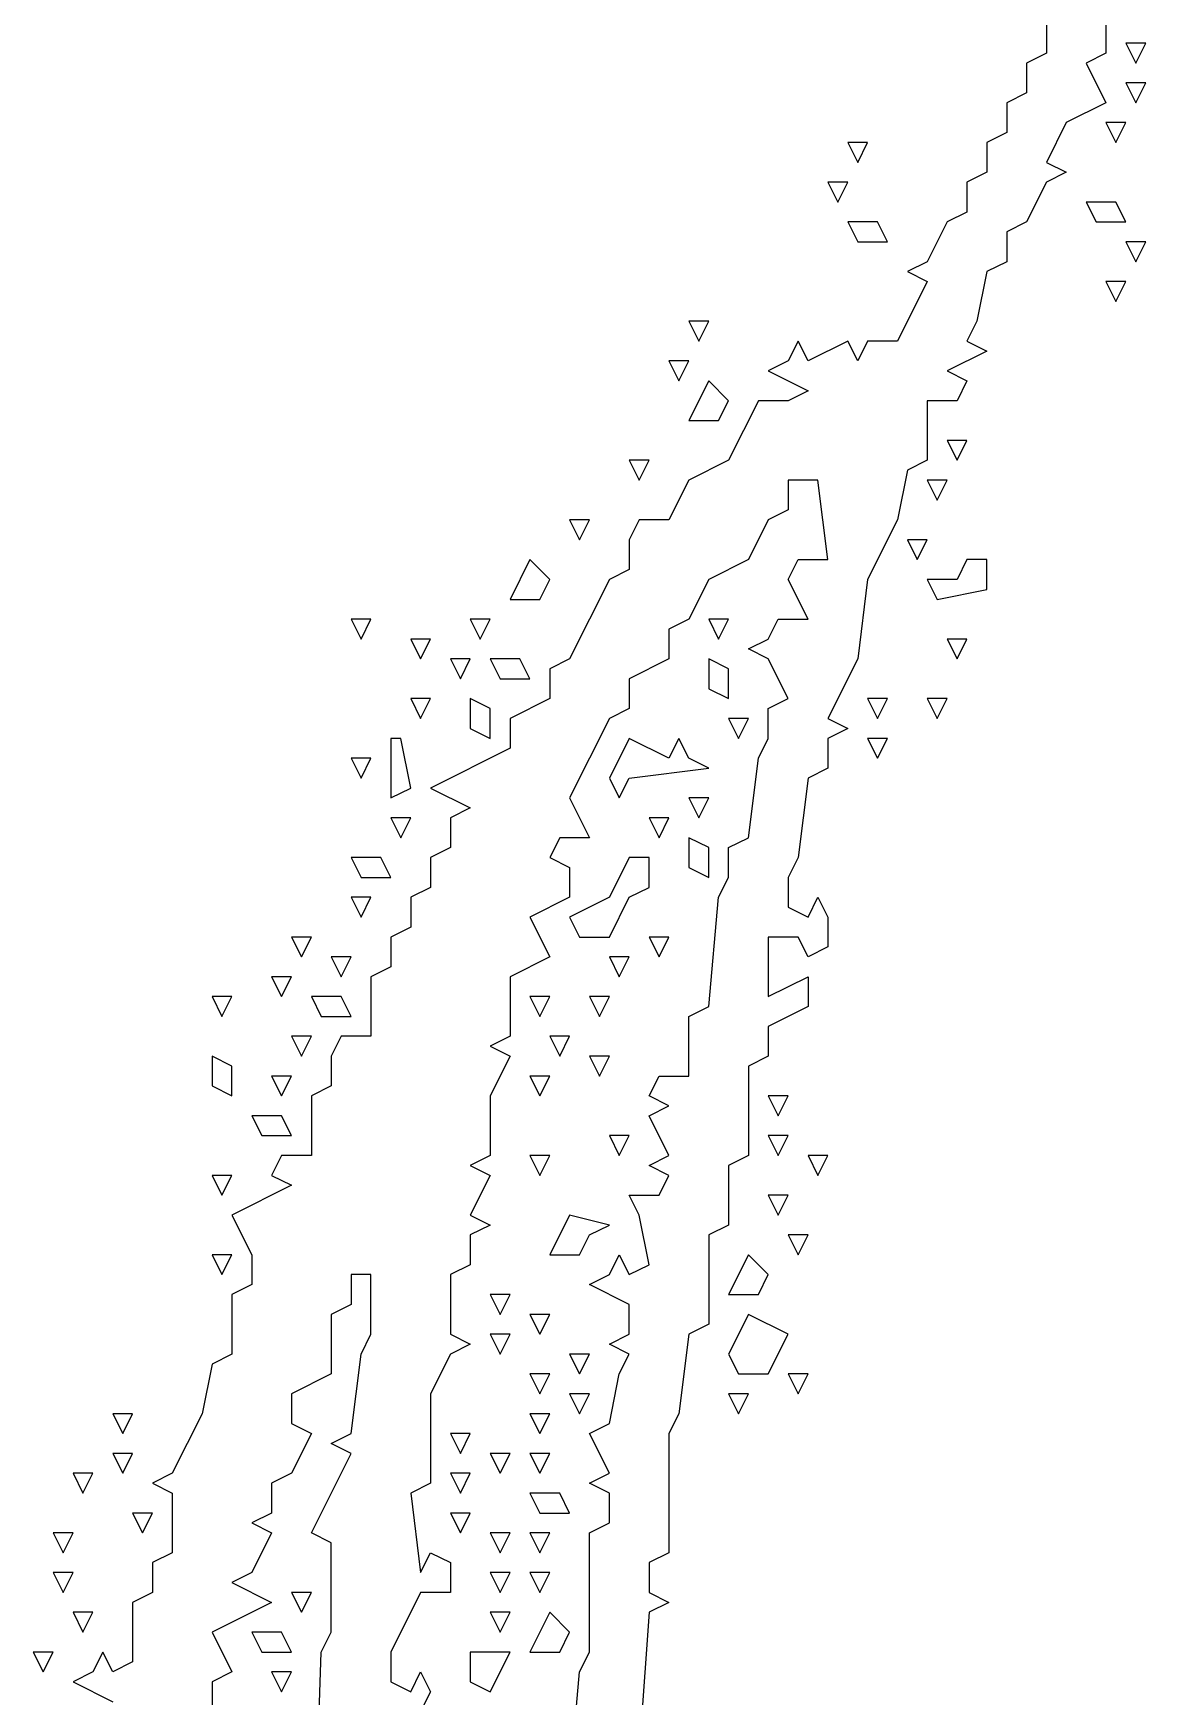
# Model space of a CAD drawing. Extents: x 2 to 124, y 0 to 170.
# Drawn here: x 18.43 to 27.45, y 69.83 to 83.31 of the extents above; entities that cross this region are included whole.
import ezdxf

# ---------------------------------------------------------------- set-up
doc = ezdxf.new("R2010")
doc.units = 0
doc.layers.add('Layer0', color=7, linetype='Continuous')

msp = doc.modelspace()

# ---------------------------------------------------------------- linework, layer by layer
at = {"layer": 'Layer0', "color": 5, "linetype": 'CONTINUOUS'}
for p, q in [((26.64299, 83.39015, 0.1), (26.64299, 83.14867, 0.1)), ((27.12595, 83.39015, 0.1), (27.12595, 83.14867, 0.1)), ((27.28693, 83.22917, 0.1), (27.36742, 83.06818, 0.1)), ((27.44792, 83.22917, 0.1), (27.28693, 83.22917, 0.1)), ((27.36742, 83.06818, 0.1), (27.44792, 83.22917, 0.1)), ((26.64299, 83.14867, 0.1), (26.48201, 83.06818, 0.1)), ((26.48201, 83.06818, 0.1), (26.48201, 82.8267, 0.1)), ((27.12595, 83.14867, 0.1), (26.96496, 83.06818, 0.1)), ((26.96496, 83.06818, 0.1), (27.12595, 82.74621, 0.1)), ((26.48201, 82.8267, 0.1), (26.32102, 82.74621, 0.1)), ((27.28693, 82.9072, 0.1), (27.36742, 82.74621, 0.1)), ((27.44792, 82.9072, 0.1), (27.28693, 82.9072, 0.1)), ((27.36742, 82.74621, 0.1), (27.44792, 82.9072, 0.1)), ((26.32102, 82.74621, 0.1), (26.32102, 82.50473, 0.1)), ((27.12595, 82.74621, 0.1), (26.80398, 82.58523, 0.1)), ((26.80398, 82.58523, 0.1), (26.64299, 82.26326, 0.1)), ((27.12595, 82.58523, 0.1), (27.20644, 82.42424, 0.1)), ((27.28693, 82.58523, 0.1), (27.12595, 82.58523, 0.1)), ((27.20644, 82.42424, 0.1), (27.28693, 82.58523, 0.1)), ((25.03314, 82.42424, 0.1), (25.11364, 82.26326, 0.1)), ((25.19413, 82.42424, 0.1), (25.03314, 82.42424, 0.1)), ((25.11364, 82.26326, 0.1), (25.19413, 82.42424, 0.1)), ((26.32102, 82.50473, 0.1), (26.16004, 82.42424, 0.1)), ((26.16004, 82.42424, 0.1), (26.16004, 82.18277, 0.1)), ((26.64299, 82.26326, 0.1), (26.80398, 82.18277, 0.1)), ((26.16004, 82.18277, 0.1), (25.99905, 82.10227, 0.1)), ((26.80398, 82.18277, 0.1), (26.64299, 82.10227, 0.1)), ((24.87216, 82.10227, 0.1), (24.95265, 81.94129, 0.1)), ((25.03314, 82.10227, 0.1), (24.87216, 82.10227, 0.1)), ((24.95265, 81.94129, 0.1), (25.03314, 82.10227, 0.1)), ((25.99905, 82.10227, 0.1), (25.99905, 81.8608, 0.1)), ((26.64299, 82.10227, 0.1), (26.48201, 81.7803, 0.1)), ((25.99905, 81.8608, 0.1), (25.83807, 81.7803, 0.1)), ((26.96496, 81.94129, 0.1), (27.04545, 81.7803, 0.1)), ((27.20644, 81.94129, 0.1), (26.96496, 81.94129, 0.1)), ((27.28693, 81.7803, 0.1), (27.20644, 81.94129, 0.1)), ((25.03314, 81.7803, 0.1), (25.11364, 81.61932, 0.1)), ((25.27462, 81.7803, 0.1), (25.03314, 81.7803, 0.1)), ((25.35511, 81.61932, 0.1), (25.27462, 81.7803, 0.1)), ((25.83807, 81.7803, 0.1), (25.67708, 81.45833, 0.1)), ((26.48201, 81.7803, 0.1), (26.32102, 81.69981, 0.1)), ((27.04545, 81.7803, 0.1), (27.28693, 81.7803, 0.1)), ((25.11364, 81.61932, 0.1), (25.35511, 81.61932, 0.1)), ((26.32102, 81.69981, 0.1), (26.32102, 81.45833, 0.1)), ((27.28693, 81.61932, 0.1), (27.36742, 81.45833, 0.1)), ((27.44792, 81.61932, 0.1), (27.28693, 81.61932, 0.1)), ((27.36742, 81.45833, 0.1), (27.44792, 81.61932, 0.1)), ((25.67708, 81.45833, 0.1), (25.5161, 81.37784, 0.1)), ((26.32102, 81.45833, 0.1), (26.16004, 81.37784, 0.1)), ((25.5161, 81.37784, 0.1), (25.67708, 81.29735, 0.1)), ((26.16004, 81.37784, 0.1), (26.07955, 80.97538, 0.1)), ((25.67708, 81.29735, 0.1), (25.43561, 80.81439, 0.1)), ((27.12595, 81.29735, 0.1), (27.20644, 81.13636, 0.1)), ((27.28693, 81.29735, 0.1), (27.12595, 81.29735, 0.1)), ((27.20644, 81.13636, 0.1), (27.28693, 81.29735, 0.1)), ((23.74527, 80.97538, 0.1), (23.82576, 80.81439, 0.1)), ((23.90625, 80.97538, 0.1), (23.74527, 80.97538, 0.1)), ((23.82576, 80.81439, 0.1), (23.90625, 80.97538, 0.1)), ((26.07955, 80.97538, 0.1), (25.99905, 80.81439, 0.1)), ((24.63068, 80.81439, 0.1), (24.55019, 80.65341, 0.1)), ((24.71117, 80.65341, 0.1), (24.63068, 80.81439, 0.1)), ((25.03314, 80.81439, 0.1), (24.71117, 80.65341, 0.1)), ((25.11364, 80.65341, 0.1), (25.03314, 80.81439, 0.1)), ((25.19413, 80.81439, 0.1), (25.11364, 80.65341, 0.1)), ((25.43561, 80.81439, 0.1), (25.19413, 80.81439, 0.1)), ((25.99905, 80.81439, 0.1), (26.16004, 80.7339, 0.1)), ((23.58428, 80.65341, 0.1), (23.66477, 80.49242, 0.1)), ((23.74527, 80.65341, 0.1), (23.58428, 80.65341, 0.1)), ((23.66477, 80.49242, 0.1), (23.74527, 80.65341, 0.1)), ((24.55019, 80.65341, 0.1), (24.3892, 80.57292, 0.1)), ((26.16004, 80.7339, 0.1), (25.83807, 80.57292, 0.1)), ((23.90625, 80.49242, 0.1), (23.74527, 80.17045, 0.1)), ((24.06723, 80.33144, 0.1), (23.90625, 80.49242, 0.1)), ((24.3892, 80.57292, 0.1), (24.71117, 80.41193, 0.1)), ((25.83807, 80.57292, 0.1), (25.99905, 80.49242, 0.1)), ((25.99905, 80.49242, 0.1), (25.91856, 80.33144, 0.1)), ((24.71117, 80.41193, 0.1), (24.55019, 80.33144, 0.1)), ((23.98674, 80.17045, 0.1), (24.06723, 80.33144, 0.1)), ((24.30871, 80.33144, 0.1), (24.06723, 79.84848, 0.1)), ((24.55019, 80.33144, 0.1), (24.30871, 80.33144, 0.1)), ((25.91856, 80.33144, 0.1), (25.67708, 80.33144, 0.1)), ((25.67708, 80.33144, 0.1), (25.67708, 79.84848, 0.1)), ((23.74527, 80.17045, 0.1), (23.98674, 80.17045, 0.1)), ((25.83807, 80.00947, 0.1), (25.91856, 79.84848, 0.1)), ((25.99905, 80.00947, 0.1), (25.83807, 80.00947, 0.1)), ((25.91856, 79.84848, 0.1), (25.99905, 80.00947, 0.1)), ((23.26231, 79.84848, 0.1), (23.3428, 79.6875, 0.1)), ((23.4233, 79.84848, 0.1), (23.26231, 79.84848, 0.1)), ((23.3428, 79.6875, 0.1), (23.4233, 79.84848, 0.1)), ((24.06723, 79.84848, 0.1), (23.74527, 79.6875, 0.1)), ((25.67708, 79.84848, 0.1), (25.5161, 79.76799, 0.1)), ((23.74527, 79.6875, 0.1), (23.58428, 79.36553, 0.1)), ((24.55019, 79.6875, 0.1), (24.55019, 79.44602, 0.1)), ((24.79167, 79.6875, 0.1), (24.55019, 79.6875, 0.1)), ((24.87216, 79.04356, 0.1), (24.79167, 79.6875, 0.1)), ((25.5161, 79.76799, 0.1), (25.43561, 79.36553, 0.1)), ((25.67708, 79.6875, 0.1), (25.75758, 79.52652, 0.1)), ((25.83807, 79.6875, 0.1), (25.67708, 79.6875, 0.1)), ((25.75758, 79.52652, 0.1), (25.83807, 79.6875, 0.1)), ((24.55019, 79.44602, 0.1), (24.3892, 79.36553, 0.1)), ((22.77936, 79.36553, 0.1), (22.85985, 79.20455, 0.1)), ((22.94034, 79.36553, 0.1), (22.77936, 79.36553, 0.1)), ((22.85985, 79.20455, 0.1), (22.94034, 79.36553, 0.1)), ((23.3428, 79.36553, 0.1), (23.26231, 79.20455, 0.1)), ((23.58428, 79.36553, 0.1), (23.3428, 79.36553, 0.1)), ((24.3892, 79.36553, 0.1), (24.22822, 79.04356, 0.1)), ((25.43561, 79.36553, 0.1), (25.19413, 78.88258, 0.1)), ((23.26231, 79.20455, 0.1), (23.26231, 78.96307, 0.1)), ((25.5161, 79.20455, 0.1), (25.59659, 79.04356, 0.1)), ((25.67708, 79.20455, 0.1), (25.5161, 79.20455, 0.1)), ((25.59659, 79.04356, 0.1), (25.67708, 79.20455, 0.1)), ((22.45739, 79.04356, 0.1), (22.2964, 78.72159, 0.1)), ((22.61837, 78.88258, 0.1), (22.45739, 79.04356, 0.1)), ((24.22822, 79.04356, 0.1), (23.90625, 78.88258, 0.1)), ((24.55019, 78.88258, 0.1), (24.63068, 79.04356, 0.1)), ((24.63068, 79.04356, 0.1), (24.87216, 79.04356, 0.1)), ((25.99905, 79.04356, 0.1), (25.91856, 78.88258, 0.1)), ((26.16004, 79.04356, 0.1), (25.99905, 79.04356, 0.1)), ((26.16004, 78.80208, 0.1), (26.16004, 79.04356, 0.1)), ((22.53788, 78.72159, 0.1), (22.61837, 78.88258, 0.1)), ((23.10133, 78.88258, 0.1), (22.77936, 78.23864, 0.1)), ((23.26231, 78.96307, 0.1), (23.10133, 78.88258, 0.1)), ((23.90625, 78.88258, 0.1), (23.74527, 78.56061, 0.1)), ((24.71117, 78.56061, 0.1), (24.55019, 78.88258, 0.1)), ((25.19413, 78.88258, 0.1), (25.11364, 78.23864, 0.1)), ((25.91856, 78.88258, 0.1), (25.67708, 78.88258, 0.1)), ((25.67708, 78.88258, 0.1), (25.75758, 78.72159, 0.1)), ((25.75758, 78.72159, 0.1), (26.16004, 78.80208, 0.1)), ((22.2964, 78.72159, 0.1), (22.53788, 78.72159, 0.1)), ((21.00852, 78.56061, 0.1), (21.08902, 78.39962, 0.1)), ((21.16951, 78.56061, 0.1), (21.00852, 78.56061, 0.1)), ((21.08902, 78.39962, 0.1), (21.16951, 78.56061, 0.1)), ((21.97443, 78.56061, 0.1), (22.05492, 78.39962, 0.1)), ((22.13542, 78.56061, 0.1), (21.97443, 78.56061, 0.1)), ((22.05492, 78.39962, 0.1), (22.13542, 78.56061, 0.1)), ((23.74527, 78.56061, 0.1), (23.58428, 78.48011, 0.1)), ((23.58428, 78.48011, 0.1), (23.58428, 78.23864, 0.1)), ((23.90625, 78.56061, 0.1), (23.98674, 78.39962, 0.1)), ((24.06723, 78.56061, 0.1), (23.90625, 78.56061, 0.1)), ((23.98674, 78.39962, 0.1), (24.06723, 78.56061, 0.1)), ((24.3892, 78.39962, 0.1), (24.4697, 78.56061, 0.1)), ((24.4697, 78.56061, 0.1), (24.71117, 78.56061, 0.1)), ((21.49148, 78.39962, 0.1), (21.57197, 78.23864, 0.1)), ((21.65246, 78.39962, 0.1), (21.49148, 78.39962, 0.1)), ((21.57197, 78.23864, 0.1), (21.65246, 78.39962, 0.1)), ((24.22822, 78.31913, 0.1), (24.3892, 78.39962, 0.1)), ((25.83807, 78.39962, 0.1), (25.91856, 78.23864, 0.1)), ((25.99905, 78.39962, 0.1), (25.83807, 78.39962, 0.1)), ((25.91856, 78.23864, 0.1), (25.99905, 78.39962, 0.1)), ((21.81345, 78.23864, 0.1), (21.89394, 78.07765, 0.1)), ((21.97443, 78.23864, 0.1), (21.81345, 78.23864, 0.1)), ((21.89394, 78.07765, 0.1), (21.97443, 78.23864, 0.1)), ((22.13542, 78.23864, 0.1), (22.21591, 78.07765, 0.1)), ((22.37689, 78.23864, 0.1), (22.13542, 78.23864, 0.1)), ((22.45739, 78.07765, 0.1), (22.37689, 78.23864, 0.1)), ((22.77936, 78.23864, 0.1), (22.61837, 78.15814, 0.1)), ((23.58428, 78.23864, 0.1), (23.26231, 78.07765, 0.1)), ((23.90625, 78.23864, 0.1), (23.90625, 77.99716, 0.1)), ((24.06723, 78.15814, 0.1), (23.90625, 78.23864, 0.1)), ((24.3892, 78.23864, 0.1), (24.22822, 78.31913, 0.1)), ((24.55019, 77.91667, 0.1), (24.3892, 78.23864, 0.1)), ((25.11364, 78.23864, 0.1), (24.87216, 77.75568, 0.1)), ((22.21591, 78.07765, 0.1), (22.45739, 78.07765, 0.1)), ((22.61837, 78.15814, 0.1), (22.61837, 77.91667, 0.1)), ((23.26231, 78.07765, 0.1), (23.26231, 77.83617, 0.1)), ((24.06723, 77.91667, 0.1), (24.06723, 78.15814, 0.1)), ((23.90625, 77.99716, 0.1), (24.06723, 77.91667, 0.1)), ((21.49148, 77.91667, 0.1), (21.57197, 77.75568, 0.1)), ((21.65246, 77.91667, 0.1), (21.49148, 77.91667, 0.1)), ((21.57197, 77.75568, 0.1), (21.65246, 77.91667, 0.1)), ((21.97443, 77.91667, 0.1), (21.97443, 77.67519, 0.1)), ((22.13542, 77.83617, 0.1), (21.97443, 77.91667, 0.1)), ((22.13542, 77.5947, 0.1), (22.13542, 77.83617, 0.1)), ((22.61837, 77.91667, 0.1), (22.2964, 77.75568, 0.1)), ((23.26231, 77.83617, 0.1), (23.10133, 77.75568, 0.1)), ((24.3892, 77.83617, 0.1), (24.55019, 77.91667, 0.1)), ((24.3892, 77.5947, 0.1), (24.3892, 77.83617, 0.1)), ((25.19413, 77.91667, 0.1), (25.27462, 77.75568, 0.1)), ((25.35511, 77.91667, 0.1), (25.19413, 77.91667, 0.1)), ((25.27462, 77.75568, 0.1), (25.35511, 77.91667, 0.1)), ((25.67708, 77.91667, 0.1), (25.75758, 77.75568, 0.1)), ((25.83807, 77.91667, 0.1), (25.67708, 77.91667, 0.1)), ((25.75758, 77.75568, 0.1), (25.83807, 77.91667, 0.1)), ((21.97443, 77.67519, 0.1), (22.13542, 77.5947, 0.1)), ((22.2964, 77.75568, 0.1), (22.2964, 77.5142, 0.1)), ((23.10133, 77.75568, 0.1), (22.77936, 77.11174, 0.1)), ((24.06723, 77.75568, 0.1), (24.14773, 77.5947, 0.1)), ((24.22822, 77.75568, 0.1), (24.06723, 77.75568, 0.1)), ((24.14773, 77.5947, 0.1), (24.22822, 77.75568, 0.1)), ((24.87216, 77.75568, 0.1), (25.03314, 77.67519, 0.1)), ((25.03314, 77.67519, 0.1), (24.87216, 77.5947, 0.1)), ((21.33049, 77.5947, 0.1), (21.33049, 77.11174, 0.1)), ((21.41098, 77.5947, 0.1), (21.33049, 77.5947, 0.1)), ((21.49148, 77.19223, 0.1), (21.41098, 77.5947, 0.1)), ((23.26231, 77.5947, 0.1), (23.10133, 77.27273, 0.1)), ((23.58428, 77.43371, 0.1), (23.26231, 77.5947, 0.1)), ((23.66477, 77.5947, 0.1), (23.58428, 77.43371, 0.1)), ((23.74527, 77.43371, 0.1), (23.66477, 77.5947, 0.1)), ((24.30871, 77.43371, 0.1), (24.3892, 77.5947, 0.1)), ((24.87216, 77.5947, 0.1), (24.87216, 77.35322, 0.1)), ((25.19413, 77.5947, 0.1), (25.27462, 77.43371, 0.1)), ((25.35511, 77.5947, 0.1), (25.19413, 77.5947, 0.1)), ((25.27462, 77.43371, 0.1), (25.35511, 77.5947, 0.1)), ((21.00852, 77.43371, 0.1), (21.08902, 77.27273, 0.1)), ((21.16951, 77.43371, 0.1), (21.00852, 77.43371, 0.1)), ((21.08902, 77.27273, 0.1), (21.16951, 77.43371, 0.1)), ((22.2964, 77.5142, 0.1), (21.65246, 77.19223, 0.1)), ((23.90625, 77.35322, 0.1), (23.74527, 77.43371, 0.1)), ((24.22822, 76.78977, 0.1), (24.30871, 77.43371, 0.1)), ((23.10133, 77.27273, 0.1), (23.18182, 77.11174, 0.1)), ((23.18182, 77.11174, 0.1), (23.26231, 77.27273, 0.1)), ((23.26231, 77.27273, 0.1), (23.90625, 77.35322, 0.1)), ((24.71117, 77.27273, 0.1), (24.63068, 76.62879, 0.1)), ((24.87216, 77.35322, 0.1), (24.71117, 77.27273, 0.1)), ((21.33049, 77.11174, 0.1), (21.49148, 77.19223, 0.1)), ((21.65246, 77.19223, 0.1), (21.97443, 77.03125, 0.1)), ((21.97443, 77.03125, 0.1), (21.81345, 76.95076, 0.1)), ((22.77936, 77.11174, 0.1), (22.94034, 76.78977, 0.1)), ((23.74527, 77.11174, 0.1), (23.82576, 76.95076, 0.1)), ((23.90625, 77.11174, 0.1), (23.74527, 77.11174, 0.1)), ((23.82576, 76.95076, 0.1), (23.90625, 77.11174, 0.1)), ((21.33049, 76.95076, 0.1), (21.41098, 76.78977, 0.1)), ((21.49148, 76.95076, 0.1), (21.33049, 76.95076, 0.1)), ((21.41098, 76.78977, 0.1), (21.49148, 76.95076, 0.1)), ((21.81345, 76.95076, 0.1), (21.81345, 76.70928, 0.1)), ((23.4233, 76.95076, 0.1), (23.50379, 76.78977, 0.1)), ((23.58428, 76.95076, 0.1), (23.4233, 76.95076, 0.1)), ((23.50379, 76.78977, 0.1), (23.58428, 76.95076, 0.1)), ((22.69886, 76.78977, 0.1), (22.61837, 76.62879, 0.1)), ((22.94034, 76.78977, 0.1), (22.69886, 76.78977, 0.1)), ((23.74527, 76.78977, 0.1), (23.74527, 76.5483, 0.1)), ((23.90625, 76.70928, 0.1), (23.74527, 76.78977, 0.1)), ((24.06723, 76.70928, 0.1), (24.22822, 76.78977, 0.1)), ((21.00852, 76.62879, 0.1), (21.08902, 76.4678, 0.1)), ((21.25, 76.62879, 0.1), (21.00852, 76.62879, 0.1)), ((21.33049, 76.4678, 0.1), (21.25, 76.62879, 0.1)), ((21.81345, 76.70928, 0.1), (21.65246, 76.62879, 0.1)), ((21.65246, 76.62879, 0.1), (21.65246, 76.38731, 0.1)), ((22.61837, 76.62879, 0.1), (22.77936, 76.5483, 0.1)), ((23.26231, 76.62879, 0.1), (23.10133, 76.30682, 0.1)), ((23.4233, 76.62879, 0.1), (23.26231, 76.62879, 0.1)), ((23.4233, 76.38731, 0.1), (23.4233, 76.62879, 0.1)), ((23.90625, 76.4678, 0.1), (23.90625, 76.70928, 0.1)), ((24.06723, 76.4678, 0.1), (24.06723, 76.70928, 0.1)), ((24.63068, 76.62879, 0.1), (24.55019, 76.4678, 0.1)), ((21.08902, 76.4678, 0.1), (21.33049, 76.4678, 0.1)), ((22.77936, 76.5483, 0.1), (22.77936, 76.30682, 0.1)), ((23.74527, 76.5483, 0.1), (23.90625, 76.4678, 0.1)), ((23.98674, 76.30682, 0.1), (24.06723, 76.4678, 0.1)), ((24.55019, 76.4678, 0.1), (24.55019, 76.22633, 0.1)), ((21.65246, 76.38731, 0.1), (21.49148, 76.30682, 0.1)), ((23.26231, 76.30682, 0.1), (23.4233, 76.38731, 0.1)), ((21.00852, 76.30682, 0.1), (21.08902, 76.14583, 0.1)), ((21.16951, 76.30682, 0.1), (21.00852, 76.30682, 0.1)), ((21.08902, 76.14583, 0.1), (21.16951, 76.30682, 0.1)), ((21.49148, 76.30682, 0.1), (21.49148, 76.06534, 0.1)), ((22.77936, 76.30682, 0.1), (22.45739, 76.14583, 0.1)), ((23.10133, 76.30682, 0.1), (22.77936, 76.14583, 0.1)), ((23.10133, 75.98485, 0.1), (23.26231, 76.30682, 0.1)), ((23.90625, 75.4214, 0.1), (23.98674, 76.30682, 0.1)), ((24.55019, 76.22633, 0.1), (24.71117, 76.14583, 0.1)), ((24.71117, 76.14583, 0.1), (24.79167, 76.30682, 0.1)), ((24.79167, 76.30682, 0.1), (24.87216, 76.14583, 0.1)), ((21.49148, 76.06534, 0.1), (21.33049, 75.98485, 0.1)), ((22.45739, 76.14583, 0.1), (22.61837, 75.82386, 0.1)), ((22.77936, 76.14583, 0.1), (22.85985, 75.98485, 0.1)), ((24.87216, 76.14583, 0.1), (24.87216, 75.90436, 0.1)), ((20.52557, 75.98485, 0.1), (20.60606, 75.82386, 0.1)), ((20.68655, 75.98485, 0.1), (20.52557, 75.98485, 0.1)), ((20.60606, 75.82386, 0.1), (20.68655, 75.98485, 0.1)), ((21.33049, 75.98485, 0.1), (21.33049, 75.74337, 0.1)), ((22.85985, 75.98485, 0.1), (23.10133, 75.98485, 0.1)), ((23.4233, 75.98485, 0.1), (23.50379, 75.82386, 0.1)), ((23.58428, 75.98485, 0.1), (23.4233, 75.98485, 0.1)), ((23.50379, 75.82386, 0.1), (23.58428, 75.98485, 0.1)), ((24.63068, 75.98485, 0.1), (24.3892, 75.98485, 0.1)), ((24.3892, 75.98485, 0.1), (24.3892, 75.50189, 0.1)), ((24.71117, 75.82386, 0.1), (24.63068, 75.98485, 0.1)), ((20.84754, 75.82386, 0.1), (20.92803, 75.66288, 0.1)), ((21.00852, 75.82386, 0.1), (20.84754, 75.82386, 0.1)), ((20.92803, 75.66288, 0.1), (21.00852, 75.82386, 0.1)), ((22.61837, 75.82386, 0.1), (22.2964, 75.66288, 0.1)), ((23.10133, 75.82386, 0.1), (23.18182, 75.66288, 0.1)), ((23.26231, 75.82386, 0.1), (23.10133, 75.82386, 0.1)), ((23.18182, 75.66288, 0.1), (23.26231, 75.82386, 0.1)), ((24.87216, 75.90436, 0.1), (24.71117, 75.82386, 0.1)), ((20.36458, 75.66288, 0.1), (20.44508, 75.50189, 0.1)), ((20.52557, 75.66288, 0.1), (20.36458, 75.66288, 0.1)), ((20.44508, 75.50189, 0.1), (20.52557, 75.66288, 0.1)), ((21.33049, 75.74337, 0.1), (21.16951, 75.66288, 0.1)), ((21.16951, 75.66288, 0.1), (21.16951, 75.17992, 0.1)), ((22.2964, 75.66288, 0.1), (22.2964, 75.17992, 0.1)), ((24.3892, 75.50189, 0.1), (24.71117, 75.66288, 0.1)), ((24.71117, 75.66288, 0.1), (24.71117, 75.4214, 0.1)), ((19.88163, 75.50189, 0.1), (19.96212, 75.34091, 0.1)), ((20.04261, 75.50189, 0.1), (19.88163, 75.50189, 0.1)), ((19.96212, 75.34091, 0.1), (20.04261, 75.50189, 0.1)), ((20.68655, 75.50189, 0.1), (20.76705, 75.34091, 0.1)), ((20.92803, 75.50189, 0.1), (20.68655, 75.50189, 0.1)), ((21.00852, 75.34091, 0.1), (20.92803, 75.50189, 0.1)), ((22.45739, 75.50189, 0.1), (22.53788, 75.34091, 0.1)), ((22.61837, 75.50189, 0.1), (22.45739, 75.50189, 0.1)), ((22.53788, 75.34091, 0.1), (22.61837, 75.50189, 0.1)), ((22.94034, 75.50189, 0.1), (23.02083, 75.34091, 0.1)), ((23.10133, 75.50189, 0.1), (22.94034, 75.50189, 0.1)), ((23.02083, 75.34091, 0.1), (23.10133, 75.50189, 0.1)), ((23.74527, 75.34091, 0.1), (23.90625, 75.4214, 0.1)), ((24.71117, 75.4214, 0.1), (24.3892, 75.26042, 0.1)), ((20.76705, 75.34091, 0.1), (21.00852, 75.34091, 0.1)), ((23.74527, 74.85795, 0.1), (23.74527, 75.34091, 0.1)), ((24.3892, 75.26042, 0.1), (24.3892, 75.01894, 0.1)), ((20.52557, 75.17992, 0.1), (20.60606, 75.01894, 0.1)), ((20.68655, 75.17992, 0.1), (20.52557, 75.17992, 0.1)), ((20.60606, 75.01894, 0.1), (20.68655, 75.17992, 0.1)), ((20.92803, 75.17992, 0.1), (20.84754, 75.01894, 0.1)), ((21.16951, 75.17992, 0.1), (20.92803, 75.17992, 0.1)), ((22.2964, 75.17992, 0.1), (22.13542, 75.09943, 0.1)), ((22.13542, 75.09943, 0.1), (22.2964, 75.01894, 0.1)), ((22.61837, 75.17992, 0.1), (22.69886, 75.01894, 0.1)), ((22.77936, 75.17992, 0.1), (22.61837, 75.17992, 0.1)), ((22.69886, 75.01894, 0.1), (22.77936, 75.17992, 0.1)), ((19.88163, 75.01894, 0.1), (19.88163, 74.77746, 0.1)), ((20.04261, 74.93845, 0.1), (19.88163, 75.01894, 0.1)), ((20.84754, 75.01894, 0.1), (20.84754, 74.77746, 0.1)), ((22.2964, 75.01894, 0.1), (22.13542, 74.69697, 0.1)), ((22.94034, 75.01894, 0.1), (23.02083, 74.85795, 0.1)), ((23.10133, 75.01894, 0.1), (22.94034, 75.01894, 0.1)), ((23.02083, 74.85795, 0.1), (23.10133, 75.01894, 0.1)), ((24.3892, 75.01894, 0.1), (24.22822, 74.93845, 0.1)), ((20.04261, 74.69697, 0.1), (20.04261, 74.93845, 0.1)), ((20.36458, 74.85795, 0.1), (20.44508, 74.69697, 0.1)), ((20.52557, 74.85795, 0.1), (20.36458, 74.85795, 0.1)), ((20.44508, 74.69697, 0.1), (20.52557, 74.85795, 0.1)), ((22.45739, 74.85795, 0.1), (22.53788, 74.69697, 0.1)), ((22.61837, 74.85795, 0.1), (22.45739, 74.85795, 0.1)), ((22.53788, 74.69697, 0.1), (22.61837, 74.85795, 0.1)), ((23.4233, 74.69697, 0.1), (23.50379, 74.85795, 0.1)), ((23.50379, 74.85795, 0.1), (23.74527, 74.85795, 0.1)), ((24.22822, 74.93845, 0.1), (24.22822, 74.21402, 0.1)), ((19.88163, 74.77746, 0.1), (20.04261, 74.69697, 0.1)), ((20.84754, 74.77746, 0.1), (20.68655, 74.69697, 0.1)), ((20.68655, 74.69697, 0.1), (20.68655, 74.21402, 0.1)), ((22.13542, 74.69697, 0.1), (22.13542, 74.21402, 0.1)), ((23.58428, 74.61648, 0.1), (23.4233, 74.69697, 0.1)), ((24.3892, 74.69697, 0.1), (24.4697, 74.53598, 0.1)), ((24.55019, 74.69697, 0.1), (24.3892, 74.69697, 0.1)), ((24.4697, 74.53598, 0.1), (24.55019, 74.69697, 0.1)), ((23.4233, 74.53598, 0.1), (23.58428, 74.61648, 0.1)), ((20.2036, 74.53598, 0.1), (20.28409, 74.375, 0.1)), ((20.44508, 74.53598, 0.1), (20.2036, 74.53598, 0.1)), ((20.52557, 74.375, 0.1), (20.44508, 74.53598, 0.1)), ((23.58428, 74.21402, 0.1), (23.4233, 74.53598, 0.1)), ((20.28409, 74.375, 0.1), (20.52557, 74.375, 0.1)), ((23.10133, 74.375, 0.1), (23.18182, 74.21402, 0.1)), ((23.26231, 74.375, 0.1), (23.10133, 74.375, 0.1)), ((23.18182, 74.21402, 0.1), (23.26231, 74.375, 0.1)), ((24.3892, 74.375, 0.1), (24.4697, 74.21402, 0.1)), ((24.55019, 74.375, 0.1), (24.3892, 74.375, 0.1)), ((24.4697, 74.21402, 0.1), (24.55019, 74.375, 0.1)), ((20.44508, 74.21402, 0.1), (20.36458, 74.05303, 0.1)), ((20.68655, 74.21402, 0.1), (20.44508, 74.21402, 0.1)), ((22.13542, 74.21402, 0.1), (21.97443, 74.13352, 0.1)), ((22.45739, 74.21402, 0.1), (22.53788, 74.05303, 0.1)), ((22.61837, 74.21402, 0.1), (22.45739, 74.21402, 0.1)), ((22.53788, 74.05303, 0.1), (22.61837, 74.21402, 0.1)), ((23.4233, 74.13352, 0.1), (23.58428, 74.21402, 0.1)), ((24.22822, 74.21402, 0.1), (24.06723, 74.13352, 0.1)), ((24.71117, 74.21402, 0.1), (24.79167, 74.05303, 0.1)), ((24.87216, 74.21402, 0.1), (24.71117, 74.21402, 0.1)), ((24.79167, 74.05303, 0.1), (24.87216, 74.21402, 0.1)), ((19.88163, 74.05303, 0.1), (19.96212, 73.89205, 0.1)), ((20.04261, 74.05303, 0.1), (19.88163, 74.05303, 0.1)), ((19.96212, 73.89205, 0.1), (20.04261, 74.05303, 0.1)), ((20.36458, 74.05303, 0.1), (20.52557, 73.97254, 0.1)), ((21.97443, 74.13352, 0.1), (22.13542, 74.05303, 0.1)), ((22.13542, 74.05303, 0.1), (21.97443, 73.73106, 0.1)), ((23.58428, 74.05303, 0.1), (23.4233, 74.13352, 0.1)), ((23.50379, 73.89205, 0.1), (23.58428, 74.05303, 0.1)), ((24.06723, 74.13352, 0.1), (24.06723, 73.65057, 0.1)), ((20.52557, 73.97254, 0.1), (20.04261, 73.73106, 0.1)), ((23.3428, 73.73106, 0.1), (23.26231, 73.89205, 0.1)), ((23.26231, 73.89205, 0.1), (23.50379, 73.89205, 0.1)), ((24.3892, 73.89205, 0.1), (24.4697, 73.73106, 0.1)), ((24.55019, 73.89205, 0.1), (24.3892, 73.89205, 0.1)), ((24.4697, 73.73106, 0.1), (24.55019, 73.89205, 0.1)), ((20.04261, 73.73106, 0.1), (20.2036, 73.40909, 0.1)), ((21.97443, 73.73106, 0.1), (22.13542, 73.65057, 0.1)), ((22.13542, 73.65057, 0.1), (21.97443, 73.57008, 0.1)), ((22.77936, 73.73106, 0.1), (22.61837, 73.40909, 0.1)), ((23.10133, 73.65057, 0.1), (22.77936, 73.73106, 0.1)), ((22.94034, 73.57008, 0.1), (23.10133, 73.65057, 0.1)), ((23.4233, 73.3286, 0.1), (23.3428, 73.73106, 0.1)), ((24.06723, 73.65057, 0.1), (23.90625, 73.57008, 0.1)), ((21.97443, 73.57008, 0.1), (21.97443, 73.3286, 0.1)), ((22.85985, 73.40909, 0.1), (22.94034, 73.57008, 0.1)), ((23.90625, 73.57008, 0.1), (23.90625, 72.84564, 0.1)), ((24.55019, 73.57008, 0.1), (24.63068, 73.40909, 0.1)), ((24.71117, 73.57008, 0.1), (24.55019, 73.57008, 0.1)), ((24.63068, 73.40909, 0.1), (24.71117, 73.57008, 0.1)), ((19.88163, 73.40909, 0.1), (19.96212, 73.24811, 0.1)), ((20.04261, 73.40909, 0.1), (19.88163, 73.40909, 0.1)), ((19.96212, 73.24811, 0.1), (20.04261, 73.40909, 0.1)), ((20.2036, 73.40909, 0.1), (20.2036, 73.16761, 0.1)), ((22.61837, 73.40909, 0.1), (22.85985, 73.40909, 0.1)), ((23.10133, 73.24811, 0.1), (23.18182, 73.40909, 0.1)), ((23.18182, 73.40909, 0.1), (23.26231, 73.24811, 0.1)), ((24.22822, 73.40909, 0.1), (24.06723, 73.08712, 0.1)), ((24.3892, 73.24811, 0.1), (24.22822, 73.40909, 0.1)), ((21.00852, 73.24811, 0.1), (21.00852, 73.00663, 0.1)), ((21.16951, 73.24811, 0.1), (21.00852, 73.24811, 0.1)), ((21.16951, 72.76515, 0.1), (21.16951, 73.24811, 0.1)), ((21.97443, 73.3286, 0.1), (21.81345, 73.24811, 0.1)), ((21.81345, 73.24811, 0.1), (21.81345, 72.76515, 0.1)), ((22.94034, 73.16761, 0.1), (23.10133, 73.24811, 0.1)), ((23.26231, 73.24811, 0.1), (23.4233, 73.3286, 0.1)), ((24.30871, 73.08712, 0.1), (24.3892, 73.24811, 0.1)), ((20.2036, 73.16761, 0.1), (20.04261, 73.08712, 0.1)), ((20.04261, 73.08712, 0.1), (20.04261, 72.60417, 0.1)), ((22.13542, 73.08712, 0.1), (22.21591, 72.92614, 0.1)), ((22.2964, 73.08712, 0.1), (22.13542, 73.08712, 0.1)), ((22.21591, 72.92614, 0.1), (22.2964, 73.08712, 0.1)), ((23.26231, 73.00663, 0.1), (22.94034, 73.16761, 0.1)), ((24.06723, 73.08712, 0.1), (24.30871, 73.08712, 0.1)), ((21.00852, 73.00663, 0.1), (20.84754, 72.92614, 0.1)), ((23.26231, 72.76515, 0.1), (23.26231, 73.00663, 0.1)), ((20.84754, 72.92614, 0.1), (20.84754, 72.44318, 0.1)), ((22.45739, 72.92614, 0.1), (22.53788, 72.76515, 0.1)), ((22.61837, 72.92614, 0.1), (22.45739, 72.92614, 0.1)), ((22.53788, 72.76515, 0.1), (22.61837, 72.92614, 0.1)), ((23.90625, 72.84564, 0.1), (23.74527, 72.76515, 0.1)), ((24.22822, 72.92614, 0.1), (24.06723, 72.60417, 0.1)), ((24.55019, 72.76515, 0.1), (24.22822, 72.92614, 0.1)), ((21.08902, 72.60417, 0.1), (21.16951, 72.76515, 0.1)), ((21.81345, 72.76515, 0.1), (21.97443, 72.68466, 0.1)), ((21.97443, 72.68466, 0.1), (21.81345, 72.60417, 0.1)), ((22.13542, 72.76515, 0.1), (22.21591, 72.60417, 0.1)), ((22.2964, 72.76515, 0.1), (22.13542, 72.76515, 0.1)), ((22.21591, 72.60417, 0.1), (22.2964, 72.76515, 0.1)), ((23.10133, 72.68466, 0.1), (23.26231, 72.76515, 0.1)), ((23.26231, 72.60417, 0.1), (23.10133, 72.68466, 0.1)), ((23.74527, 72.76515, 0.1), (23.66477, 72.12121, 0.1)), ((24.3892, 72.44318, 0.1), (24.55019, 72.76515, 0.1)), ((20.04261, 72.60417, 0.1), (19.88163, 72.52367, 0.1)), ((21.00852, 71.96023, 0.1), (21.08902, 72.60417, 0.1)), ((21.81345, 72.60417, 0.1), (21.65246, 72.2822, 0.1)), ((22.77936, 72.60417, 0.1), (22.85985, 72.44318, 0.1)), ((22.94034, 72.60417, 0.1), (22.77936, 72.60417, 0.1)), ((22.85985, 72.44318, 0.1), (22.94034, 72.60417, 0.1)), ((23.18182, 72.44318, 0.1), (23.26231, 72.60417, 0.1)), ((24.06723, 72.60417, 0.1), (24.14773, 72.44318, 0.1)), ((19.88163, 72.52367, 0.1), (19.80114, 72.12121, 0.1)), ((20.84754, 72.44318, 0.1), (20.52557, 72.2822, 0.1)), ((22.45739, 72.44318, 0.1), (22.53788, 72.2822, 0.1)), ((22.61837, 72.44318, 0.1), (22.45739, 72.44318, 0.1)), ((22.53788, 72.2822, 0.1), (22.61837, 72.44318, 0.1)), ((23.10133, 72.04072, 0.1), (23.18182, 72.44318, 0.1)), ((24.14773, 72.44318, 0.1), (24.3892, 72.44318, 0.1)), ((24.55019, 72.44318, 0.1), (24.63068, 72.2822, 0.1)), ((24.71117, 72.44318, 0.1), (24.55019, 72.44318, 0.1)), ((24.63068, 72.2822, 0.1), (24.71117, 72.44318, 0.1)), ((20.52557, 72.2822, 0.1), (20.52557, 72.04072, 0.1)), ((21.65246, 72.2822, 0.1), (21.65246, 71.55777, 0.1)), ((22.77936, 72.2822, 0.1), (22.85985, 72.12121, 0.1)), ((22.94034, 72.2822, 0.1), (22.77936, 72.2822, 0.1)), ((22.85985, 72.12121, 0.1), (22.94034, 72.2822, 0.1)), ((24.06723, 72.2822, 0.1), (24.14773, 72.12121, 0.1)), ((24.22822, 72.2822, 0.1), (24.06723, 72.2822, 0.1)), ((24.14773, 72.12121, 0.1), (24.22822, 72.2822, 0.1)), ((19.0767, 72.12121, 0.1), (19.1572, 71.96023, 0.1)), ((19.23769, 72.12121, 0.1), (19.0767, 72.12121, 0.1)), ((19.1572, 71.96023, 0.1), (19.23769, 72.12121, 0.1)), ((19.80114, 72.12121, 0.1), (19.55966, 71.63826, 0.1)), ((20.52557, 72.04072, 0.1), (20.68655, 71.96023, 0.1)), ((22.45739, 72.12121, 0.1), (22.53788, 71.96023, 0.1)), ((22.61837, 72.12121, 0.1), (22.45739, 72.12121, 0.1)), ((22.53788, 71.96023, 0.1), (22.61837, 72.12121, 0.1)), ((22.94034, 71.96023, 0.1), (23.10133, 72.04072, 0.1)), ((23.66477, 72.12121, 0.1), (23.58428, 71.96023, 0.1)), ((20.68655, 71.96023, 0.1), (20.52557, 71.63826, 0.1)), ((20.84754, 71.87973, 0.1), (21.00852, 71.96023, 0.1)), ((21.00852, 71.79924, 0.1), (20.84754, 71.87973, 0.1)), ((21.81345, 71.96023, 0.1), (21.89394, 71.79924, 0.1)), ((21.97443, 71.96023, 0.1), (21.81345, 71.96023, 0.1)), ((21.89394, 71.79924, 0.1), (21.97443, 71.96023, 0.1)), ((23.10133, 71.63826, 0.1), (22.94034, 71.96023, 0.1)), ((23.58428, 71.96023, 0.1), (23.58428, 70.99432, 0.1)), ((19.0767, 71.79924, 0.1), (19.1572, 71.63826, 0.1)), ((19.23769, 71.79924, 0.1), (19.0767, 71.79924, 0.1)), ((19.1572, 71.63826, 0.1), (19.23769, 71.79924, 0.1)), ((20.68655, 71.1553, 0.1), (21.00852, 71.79924, 0.1)), ((22.13542, 71.79924, 0.1), (22.21591, 71.63826, 0.1)), ((22.2964, 71.79924, 0.1), (22.13542, 71.79924, 0.1)), ((22.21591, 71.63826, 0.1), (22.2964, 71.79924, 0.1)), ((22.45739, 71.79924, 0.1), (22.53788, 71.63826, 0.1)), ((22.61837, 71.79924, 0.1), (22.45739, 71.79924, 0.1)), ((22.53788, 71.63826, 0.1), (22.61837, 71.79924, 0.1)), ((18.75473, 71.63826, 0.1), (18.83523, 71.47727, 0.1)), ((18.91572, 71.63826, 0.1), (18.75473, 71.63826, 0.1)), ((18.83523, 71.47727, 0.1), (18.91572, 71.63826, 0.1)), ((19.55966, 71.63826, 0.1), (19.39867, 71.55777, 0.1)), ((20.52557, 71.63826, 0.1), (20.36458, 71.55777, 0.1)), ((21.81345, 71.63826, 0.1), (21.89394, 71.47727, 0.1)), ((21.97443, 71.63826, 0.1), (21.81345, 71.63826, 0.1)), ((21.89394, 71.47727, 0.1), (21.97443, 71.63826, 0.1)), ((22.94034, 71.55777, 0.1), (23.10133, 71.63826, 0.1)), ((19.39867, 71.55777, 0.1), (19.55966, 71.47727, 0.1)), ((19.55966, 71.47727, 0.1), (19.55966, 70.99432, 0.1)), ((20.36458, 71.55777, 0.1), (20.36458, 71.31629, 0.1)), ((21.65246, 71.55777, 0.1), (21.49148, 71.47727, 0.1)), ((21.49148, 71.47727, 0.1), (21.57197, 70.83333, 0.1)), ((22.45739, 71.47727, 0.1), (22.53788, 71.31629, 0.1)), ((22.69886, 71.47727, 0.1), (22.45739, 71.47727, 0.1)), ((22.77936, 71.31629, 0.1), (22.69886, 71.47727, 0.1)), ((23.10133, 71.47727, 0.1), (22.94034, 71.55777, 0.1)), ((23.10133, 71.2358, 0.1), (23.10133, 71.47727, 0.1)), ((19.23769, 71.31629, 0.1), (19.31818, 71.1553, 0.1)), ((19.39867, 71.31629, 0.1), (19.23769, 71.31629, 0.1)), ((19.31818, 71.1553, 0.1), (19.39867, 71.31629, 0.1)), ((20.36458, 71.31629, 0.1), (20.2036, 71.2358, 0.1)), ((20.2036, 71.2358, 0.1), (20.36458, 71.1553, 0.1)), ((21.81345, 71.31629, 0.1), (21.89394, 71.1553, 0.1)), ((21.97443, 71.31629, 0.1), (21.81345, 71.31629, 0.1)), ((21.89394, 71.1553, 0.1), (21.97443, 71.31629, 0.1)), ((22.53788, 71.31629, 0.1), (22.77936, 71.31629, 0.1)), ((22.94034, 71.1553, 0.1), (23.10133, 71.2358, 0.1)), ((18.59375, 71.1553, 0.1), (18.67424, 70.99432, 0.1)), ((18.75473, 71.1553, 0.1), (18.59375, 71.1553, 0.1)), ((18.67424, 70.99432, 0.1), (18.75473, 71.1553, 0.1)), ((20.36458, 71.1553, 0.1), (20.2036, 70.83333, 0.1)), ((20.84754, 71.07481, 0.1), (20.68655, 71.1553, 0.1)), ((20.84754, 70.35038, 0.1), (20.84754, 71.07481, 0.1)), ((22.13542, 71.1553, 0.1), (22.21591, 70.99432, 0.1)), ((22.2964, 71.1553, 0.1), (22.13542, 71.1553, 0.1)), ((22.21591, 70.99432, 0.1), (22.2964, 71.1553, 0.1)), ((22.45739, 71.1553, 0.1), (22.53788, 70.99432, 0.1)), ((22.61837, 71.1553, 0.1), (22.45739, 71.1553, 0.1)), ((22.53788, 70.99432, 0.1), (22.61837, 71.1553, 0.1)), ((22.94034, 70.18939, 0.1), (22.94034, 71.1553, 0.1)), ((19.55966, 70.99432, 0.1), (19.39867, 70.91383, 0.1)), ((21.57197, 70.83333, 0.1), (21.65246, 70.99432, 0.1)), ((21.65246, 70.99432, 0.1), (21.81345, 70.91383, 0.1)), ((23.58428, 70.99432, 0.1), (23.4233, 70.91383, 0.1)), ((18.59375, 70.83333, 0.1), (18.67424, 70.67235, 0.1)), ((18.75473, 70.83333, 0.1), (18.59375, 70.83333, 0.1)), ((18.67424, 70.67235, 0.1), (18.75473, 70.83333, 0.1)), ((19.39867, 70.91383, 0.1), (19.39867, 70.67235, 0.1)), ((20.2036, 70.83333, 0.1), (20.04261, 70.75284, 0.1)), ((21.81345, 70.91383, 0.1), (21.81345, 70.67235, 0.1)), ((22.13542, 70.83333, 0.1), (22.21591, 70.67235, 0.1)), ((22.2964, 70.83333, 0.1), (22.13542, 70.83333, 0.1)), ((22.21591, 70.67235, 0.1), (22.2964, 70.83333, 0.1)), ((22.45739, 70.83333, 0.1), (22.53788, 70.67235, 0.1)), ((22.61837, 70.83333, 0.1), (22.45739, 70.83333, 0.1)), ((22.53788, 70.67235, 0.1), (22.61837, 70.83333, 0.1)), ((23.4233, 70.91383, 0.1), (23.4233, 70.67235, 0.1)), ((19.39867, 70.67235, 0.1), (19.23769, 70.59186, 0.1)), ((20.04261, 70.75284, 0.1), (20.36458, 70.59186, 0.1)), ((20.52557, 70.67235, 0.1), (20.60606, 70.51136, 0.1)), ((20.68655, 70.67235, 0.1), (20.52557, 70.67235, 0.1)), ((20.60606, 70.51136, 0.1), (20.68655, 70.67235, 0.1)), ((21.57197, 70.67235, 0.1), (21.33049, 70.18939, 0.1)), ((21.81345, 70.67235, 0.1), (21.57197, 70.67235, 0.1)), ((23.4233, 70.67235, 0.1), (23.58428, 70.59186, 0.1)), ((19.23769, 70.59186, 0.1), (19.23769, 70.1089, 0.1)), ((20.36458, 70.59186, 0.1), (19.88163, 70.35038, 0.1)), ((23.58428, 70.59186, 0.1), (23.4233, 70.51136, 0.1)), ((18.75473, 70.51136, 0.1), (18.83523, 70.35038, 0.1)), ((18.91572, 70.51136, 0.1), (18.75473, 70.51136, 0.1)), ((18.83523, 70.35038, 0.1), (18.91572, 70.51136, 0.1)), ((22.13542, 70.51136, 0.1), (22.21591, 70.35038, 0.1)), ((22.2964, 70.51136, 0.1), (22.13542, 70.51136, 0.1)), ((22.21591, 70.35038, 0.1), (22.2964, 70.51136, 0.1)), ((22.61837, 70.51136, 0.1), (22.45739, 70.18939, 0.1)), ((22.77936, 70.35038, 0.1), (22.61837, 70.51136, 0.1)), ((23.4233, 70.51136, 0.1), (23.3428, 69.38447, 0.1)), ((19.88163, 70.35038, 0.1), (20.04261, 70.02841, 0.1)), ((20.2036, 70.35038, 0.1), (20.28409, 70.18939, 0.1)), ((20.44508, 70.35038, 0.1), (20.2036, 70.35038, 0.1)), ((20.52557, 70.18939, 0.1), (20.44508, 70.35038, 0.1)), ((20.76705, 70.18939, 0.1), (20.84754, 70.35038, 0.1)), ((22.69886, 70.18939, 0.1), (22.77936, 70.35038, 0.1)), ((18.43277, 70.18939, 0.1), (18.51326, 70.02841, 0.1)), ((18.59375, 70.18939, 0.1), (18.43277, 70.18939, 0.1)), ((18.51326, 70.02841, 0.1), (18.59375, 70.18939, 0.1)), ((18.99621, 70.18939, 0.1), (18.91572, 70.02841, 0.1)), ((19.0767, 70.02841, 0.1), (18.99621, 70.18939, 0.1)), ((20.28409, 70.18939, 0.1), (20.52557, 70.18939, 0.1)), ((20.68655, 67.85511, 0.1), (20.76705, 70.18939, 0.1)), ((21.33049, 70.18939, 0.1), (21.33049, 69.94792, 0.1)), ((21.97443, 70.18939, 0.1), (21.97443, 69.94792, 0.1)), ((22.2964, 70.18939, 0.1), (21.97443, 70.18939, 0.1)), ((22.13542, 69.86742, 0.1), (22.2964, 70.18939, 0.1)), ((22.45739, 70.18939, 0.1), (22.69886, 70.18939, 0.1)), ((22.85985, 70.02841, 0.1), (22.94034, 70.18939, 0.1)), ((18.91572, 70.02841, 0.1), (18.75473, 69.94792, 0.1)), ((19.23769, 70.1089, 0.1), (19.0767, 70.02841, 0.1)), ((20.04261, 70.02841, 0.1), (19.88163, 69.94792, 0.1)), ((20.36458, 70.02841, 0.1), (20.44508, 69.86742, 0.1)), ((20.52557, 70.02841, 0.1), (20.36458, 70.02841, 0.1)), ((20.44508, 69.86742, 0.1), (20.52557, 70.02841, 0.1)), ((21.49148, 69.86742, 0.1), (21.57197, 70.02841, 0.1)), ((21.57197, 70.02841, 0.1), (21.65246, 69.86742, 0.1)), ((22.77936, 69.14299, 0.1), (22.85985, 70.02841, 0.1)), ((18.75473, 69.94792, 0.1), (19.0767, 69.78693, 0.1)), ((19.88163, 69.94792, 0.1), (19.88163, 69.70644, 0.1)), ((21.33049, 69.94792, 0.1), (21.49148, 69.86742, 0.1)), ((21.65246, 69.86742, 0.1), (21.57197, 69.70644, 0.1)), ((21.97443, 69.94792, 0.1), (22.13542, 69.86742, 0.1))]:
    msp.add_line(p, q, dxfattribs=at)

doc.saveas('drawing.dxf')
